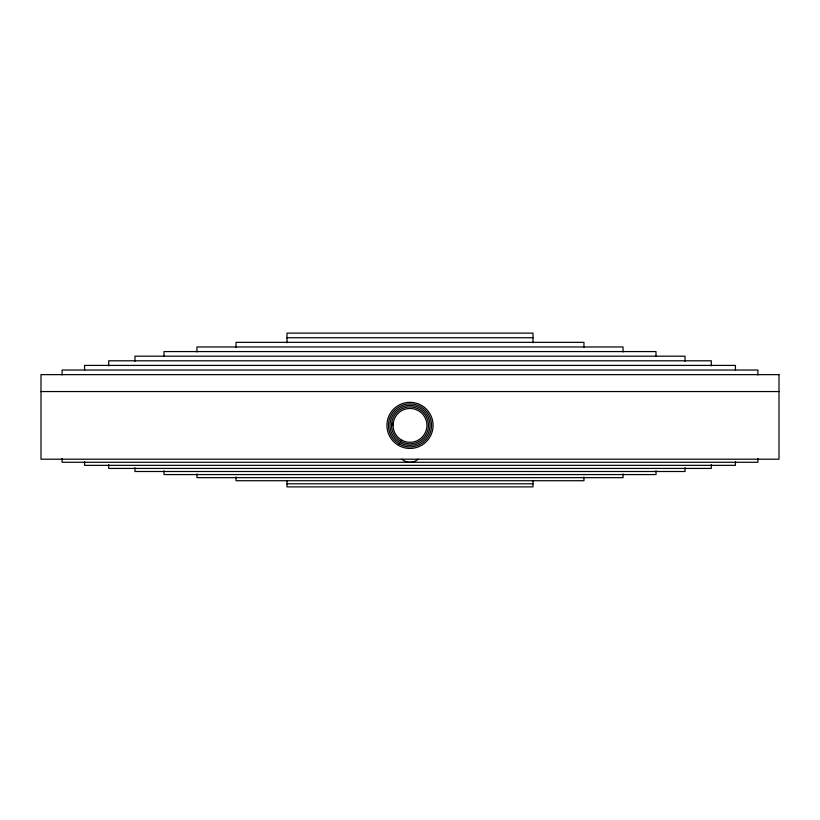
<?xml version="1.0" encoding="UTF-8"?>
<svg xmlns="http://www.w3.org/2000/svg" width="820" height="820" viewBox="0 0 820 820"><rect width="100%" height="100%" fill="white"/><g stroke="black" fill="none" stroke-linecap="round" stroke-linejoin="round"><path stroke-width="1.23" d="M287 337.737L533 337.737M41 391.55L779 391.55M287 483.8L533 483.8M757.895 374.945L757.895 370.025L62.105 370.025L62.105 374.945M757.895 458.462L757.895 462.275L62.105 462.275L62.105 458.462M735.427 370.414L735.427 365.412L84.573 365.412L84.573 370.404M735.427 461.547L735.427 465.35L84.573 465.35L84.573 461.547M711.288 365.863L711.288 360.8L108.711 360.8L108.711 365.863M711.288 464.622L711.288 468.425L108.711 468.425L108.711 464.622M685.038 361.312L685.038 356.187L134.962 356.187L134.962 361.312M685.038 467.656L685.038 471.5L134.962 471.5L134.962 467.656M656 356.495L656 351.575L164 351.575L164 356.495M656 470.741L656 474.575L164 474.575L164 470.741M623.046 351.944L623.046 346.962L196.954 346.962L196.954 351.944M623.046 473.827L623.046 477.65L196.954 477.65L196.954 473.827M583.953 347.383L583.953 342.35L236.047 342.35L236.047 347.383M583.953 476.912L583.953 480.725L236.047 480.725L236.047 476.912M533 342.821L533 333.125L287 333.125L287 342.821M533 480.469L533 486.875L287 486.875L287 480.469M393.087 425.375A16.912 16.912 0 0 1 393.374 422.249M418.138 459.2A12.3 12.3 0 0 1 401.861 459.2M779 374.637L41 374.637L41 459.2L779 459.2L779 374.637M398.469 445.352A23.062 23.062 0 0 0 433.062 425.375A23.062 23.062 0 0 0 398.469 405.398A23.062 23.062 0 0 0 398.469 445.352M399.237 444.02A21.525 21.525 0 0 0 431.525 425.375A21.525 21.525 0 0 0 399.237 406.73A21.525 21.525 0 0 0 399.237 444.02M400.006 442.687A19.987 19.987 0 0 0 429.987 425.375A19.987 19.987 0 0 0 400.006 408.063A19.987 19.987 0 0 0 400.006 442.687M400.775 441.355A18.45 18.45 0 0 0 428.45 425.375A18.45 18.45 0 0 0 400.775 409.395A18.45 18.45 0 0 0 400.775 441.355M401.544 440.022A16.912 16.912 0 0 0 426.912 425.375A16.912 16.912 0 0 0 401.544 410.728A16.912 16.912 0 0 0 401.544 440.022"/></g></svg>
